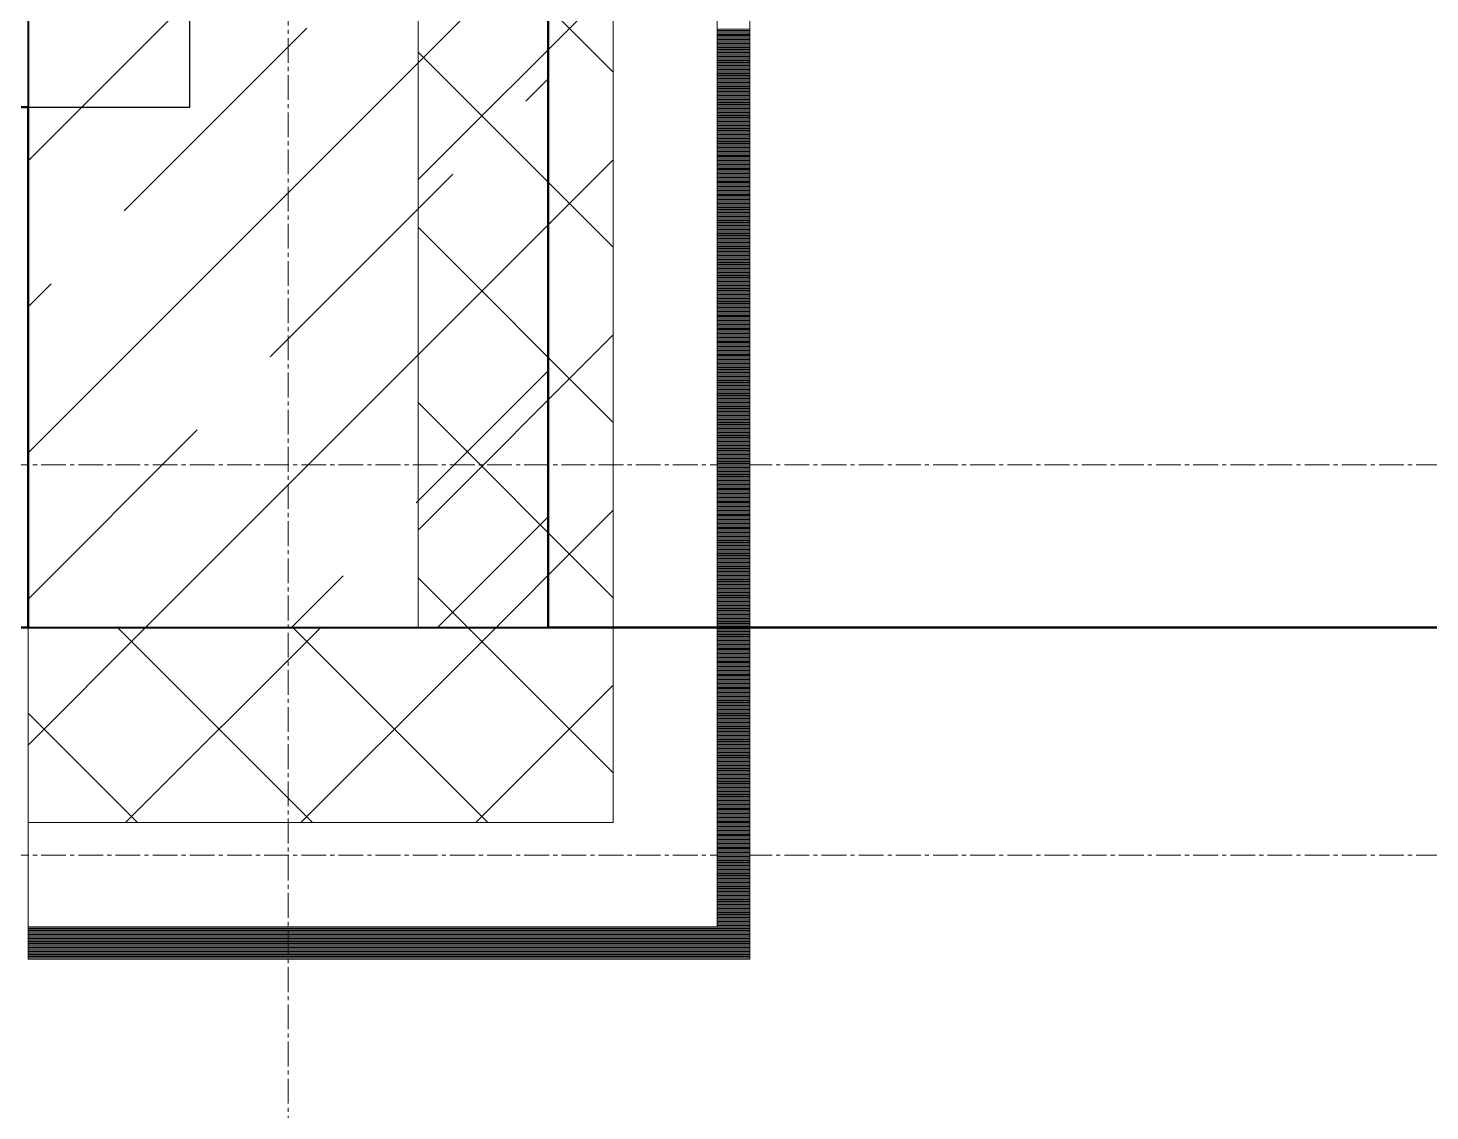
# Model space of a CAD drawing. Header units: millimetres. Extents: x -231292 to 573618, y -153144 to 564035.
# Drawn here: x 36283 to 37361, y -94142 to -93309 of the extents above; entities that cross this region are included whole.
import ezdxf

# ---------------------------------------------------------------- set-up
doc = ezdxf.new("R2010")
doc.units = ezdxf.units.MM
doc.linetypes.add('CENTER2', pattern=[28.575, 19.05, -3.175, 3.175, -3.175])
doc.linetypes.add('HIDDEN2', pattern=[4.7625, 3.175, -1.5875])
doc.layers.get('0').update_dxf_attribs({"color": 250})
for name, color, linetype, lineweight in [('АР_Колонны', 250, 'Continuous', 35), ('АР_Стены ЖБ', 250, 'Continuous', 35), ('АР_Тонкая', 250, 'Continuous', 5), ('АР_Утеплитель', 250, 'Continuous', 0), ('АР_Штриховка', 250, 'Continuous', 0), ('РД_Оси_100', 250, 'Continuous', 0)]:
    doc.layers.add(name, color=color, linetype=linetype, lineweight=lineweight)
doc.layers.add('КР_Балки-0.5', color=60, linetype='Continuous', lineweight=50, plot=False)

# ---------------------------------------------------------------- blocks, each defined once
blk = doc.blocks.new('оси_рен')
at = {"layer": 'РД_Оси_100', "color": 251, "linetype": 'CENTER2', "true_color": 0x636466}
blk.add_line((1223252.916, 135558.25), (1223252.916, 223268.25), dxfattribs=at)
for points in [[(1241712.916, 191113.25), (1190197.958, 191113.25), (1189697.958, 191263.25)], [(1241712.916, 190813.25), (1190197.958, 190813.25), (1189697.958, 190663.25)]]:
    blk.add_lwpolyline(points, dxfattribs=at)

msp = doc.modelspace()

# ---------------------------------------------------------------- linework, layer by layer
at = {"lineweight": -3}
msp.add_lwpolyline([(21783.458, -93370.275), (36407.809, -93370.275), (36407.809, -76377.472), (21783.458, -76377.472)], close=True, dxfattribs=at)
at = {"layer": 'АР_Колонны', "color": 18, "linetype": 'HIDDEN2', "lineweight": 25, "true_color": 0x000000}
for p, q in [((36283.458, -93770.283), (36283.458, -93270.283)), ((36683.458, -93270.283), (36683.458, -93770.283)), ((36683.458, -93770.283), (36283.458, -93770.283))]:
    msp.add_line(p, q, dxfattribs=at)
at = {"layer": 'АР_Колонны', "color": 18, "linetype": 'Continuous', "lineweight": 30, "true_color": 0x000000}
for p, q in [((36283.458, -93270.283), (36283.458, -93770.283)), ((36683.458, -93770.283), (36683.458, -93270.283)), ((36283.458, -93770.283), (36683.458, -93770.283))]:
    msp.add_line(p, q, dxfattribs=at)
at = {"layer": 'АР_Стены ЖБ', "color": 18, "linetype": 'Continuous', "lineweight": 40, "true_color": 0x000000}
for p, q in [((36283.458, -93270.283), (36283.458, -93770.283)), ((36683.458, -93770.283), (36683.458, -93270.283)), ((36283.458, -93770.283), (36683.458, -93770.283))]:
    msp.add_line(p, q, dxfattribs=at)
at = {"layer": 'АР_Тонкая', "color": 18, "linetype": 'Continuous', "lineweight": 5, "true_color": 0x000000}
for p, q in [((36733.458, -91395.283), (36733.458, -93920.283)), ((36813.458, -94000.283), (36813.458, -91475.283)), ((36813.458, -91475.283), (36813.458, -94000.283)), ((36838.458, -94025.283), (36838.458, -91500.283)), ((36733.458, -93920.283), (36283.458, -93920.283)), ((36283.458, -93920.283), (36283.458, -94000.283)), ((36283.458, -94000.283), (36813.458, -94000.283)), ((36813.458, -94000.283), (36283.458, -94000.283)), ((36283.458, -94000.283), (36283.458, -94025.283)), ((36283.458, -94025.283), (36838.458, -94025.283))]:
    msp.add_line(p, q, dxfattribs=at)
at = {"layer": 'АР_Утеплитель', "color": 18, "linetype": 'Continuous', "lineweight": 0, "true_color": 0x000000}
for p, q in [((36583.458, -91245.283), (36583.458, -93770.283)), ((36733.458, -93920.283), (36733.458, -91395.283)), ((36583.458, -93770.283), (36283.458, -93770.283)), ((36283.458, -93770.283), (36283.458, -93920.283)), ((36283.458, -93920.283), (36733.458, -93920.283))]:
    msp.add_line(p, q, dxfattribs=at)
at = {"layer": 'АР_Штриховка', "color": 18, "linetype": 'Continuous', "lineweight": 0, "true_color": 0x000000}
for p, q in [((36733.458, -93343.221), (36583.458, -93193.221)), ((36583.458, -93425.907), (36733.458, -93275.907)), ((36813.458, -93310.283), (36838.458, -93310.283)), ((36813.458, -93311.283), (36838.458, -93311.283)), ((36813.458, -93312.283), (36838.458, -93312.283)), ((36813.458, -93313.283), (36838.458, -93313.283)), ((36813.458, -93314.283), (36838.458, -93314.283)), ((36813.458, -93315.283), (36838.458, -93315.283)), ((36813.458, -93316.283), (36838.458, -93316.283)), ((36813.458, -93317.283), (36838.458, -93317.283)), ((36813.458, -93318.283), (36838.458, -93318.283)), ((36813.458, -93319.283), (36838.458, -93319.283)), ((36813.458, -93320.283), (36838.458, -93320.283)), ((36733.458, -93477.924), (36583.458, -93327.924)), ((36813.458, -93321.283), (36838.458, -93321.283)), ((36813.458, -93322.283), (36838.458, -93322.283)), ((36813.458, -93323.283), (36838.458, -93323.283)), ((36813.458, -93324.283), (36838.458, -93324.283)), ((36813.458, -93325.283), (36838.458, -93325.283)), ((36813.458, -93326.283), (36838.458, -93326.283)), ((36813.458, -93327.283), (36838.458, -93327.283)), ((36813.458, -93328.283), (36838.458, -93328.283)), ((36813.458, -93329.283), (36838.458, -93329.283)), ((36813.458, -93330.283), (36838.458, -93330.283)), ((36813.458, -93331.283), (36838.458, -93331.283)), ((36813.458, -93332.283), (36838.458, -93332.283)), ((36813.458, -93333.283), (36838.458, -93333.283)), ((36813.458, -93334.283), (36838.458, -93334.283)), ((36813.458, -93335.283), (36838.458, -93335.283)), ((36813.458, -93336.283), (36838.458, -93336.283)), ((36813.458, -93337.283), (36838.458, -93337.283)), ((36813.458, -93338.283), (36838.458, -93338.283)), ((36813.458, -93339.283), (36838.458, -93339.283)), ((36813.458, -93340.283), (36838.458, -93340.283)), ((36813.458, -93341.283), (36838.458, -93341.283)), ((36813.458, -93342.283), (36838.458, -93342.283)), ((36813.458, -93343.283), (36838.458, -93343.283)), ((36813.458, -93344.283), (36838.458, -93344.283)), ((36813.458, -93345.283), (36838.458, -93345.283)), ((36813.458, -93346.283), (36838.458, -93346.283)), ((36813.458, -93347.283), (36838.458, -93347.283)), ((36813.458, -93348.283), (36838.458, -93348.283)), ((36813.458, -93349.283), (36838.458, -93349.283)), ((36813.458, -93350.283), (36838.458, -93350.283)), ((36813.458, -93351.283), (36838.458, -93351.283)), ((36813.458, -93352.283), (36838.458, -93352.283)), ((36813.458, -93353.283), (36838.458, -93353.283)), ((36813.458, -93354.283), (36838.458, -93354.283)), ((36813.458, -93355.283), (36838.458, -93355.283)), ((36813.458, -93356.283), (36838.458, -93356.283)), ((36813.458, -93357.283), (36838.458, -93357.283)), ((36813.458, -93358.283), (36838.458, -93358.283)), ((36813.458, -93359.283), (36838.458, -93359.283)), ((36813.458, -93360.283), (36838.458, -93360.283)), ((36813.458, -93361.283), (36838.458, -93361.283)), ((36813.458, -93362.283), (36838.458, -93362.283)), ((36813.458, -93363.283), (36838.458, -93363.283)), ((36813.458, -93364.283), (36838.458, -93364.283)), ((36813.458, -93365.283), (36838.458, -93365.283)), ((36813.458, -93366.283), (36838.458, -93366.283)), ((36813.458, -93367.283), (36838.458, -93367.283)), ((36813.458, -93368.283), (36838.458, -93368.283)), ((36813.458, -93369.283), (36838.458, -93369.283)), ((36813.458, -93370.283), (36838.458, -93370.283)), ((36813.458, -93371.283), (36838.458, -93371.283)), ((36813.458, -93372.283), (36838.458, -93372.283)), ((36813.458, -93373.283), (36838.458, -93373.283)), ((36813.458, -93374.283), (36838.458, -93374.283)), ((36813.458, -93375.283), (36838.458, -93375.283)), ((36813.458, -93376.283), (36838.458, -93376.283)), ((36813.458, -93377.283), (36838.458, -93377.283)), ((36813.458, -93378.283), (36838.458, -93378.283)), ((36813.458, -93379.283), (36838.458, -93379.283)), ((36813.458, -93380.283), (36838.458, -93380.283)), ((36813.458, -93381.283), (36838.458, -93381.283)), ((36813.458, -93382.283), (36838.458, -93382.283)), ((36813.458, -93383.283), (36838.458, -93383.283)), ((36813.458, -93384.283), (36838.458, -93384.283)), ((36813.458, -93385.283), (36838.458, -93385.283)), ((36813.458, -93386.283), (36838.458, -93386.283)), ((36813.458, -93387.283), (36838.458, -93387.283)), ((36813.458, -93388.283), (36838.458, -93388.283)), ((36813.458, -93389.283), (36838.458, -93389.283)), ((36813.458, -93390.283), (36838.458, -93390.283)), ((36813.458, -93391.283), (36838.458, -93391.283)), ((36813.458, -93392.283), (36838.458, -93392.283)), ((36813.458, -93393.283), (36838.458, -93393.283)), ((36813.458, -93394.283), (36838.458, -93394.283)), ((36813.458, -93395.283), (36838.458, -93395.283)), ((36813.458, -93396.283), (36838.458, -93396.283)), ((36813.458, -93397.283), (36838.458, -93397.283)), ((36813.458, -93398.283), (36838.458, -93398.283)), ((36813.458, -93399.283), (36838.458, -93399.283)), ((36813.458, -93400.283), (36838.458, -93400.283)), ((36813.458, -93401.283), (36838.458, -93401.283)), ((36813.458, -93402.283), (36838.458, -93402.283)), ((36813.458, -93403.283), (36838.458, -93403.283)), ((36813.458, -93404.283), (36838.458, -93404.283)), ((36813.458, -93405.283), (36838.458, -93405.283)), ((36813.458, -93406.283), (36838.458, -93406.283)), ((36583.458, -93560.611), (36733.458, -93410.611)), ((36813.458, -93407.283), (36838.458, -93407.283)), ((36813.458, -93408.283), (36838.458, -93408.283)), ((36813.458, -93409.283), (36838.458, -93409.283)), ((36813.458, -93410.283), (36838.458, -93410.283)), ((36813.458, -93411.283), (36838.458, -93411.283)), ((36813.458, -93412.283), (36838.458, -93412.283)), ((36813.458, -93413.283), (36838.458, -93413.283)), ((36813.458, -93414.283), (36838.458, -93414.283)), ((36813.458, -93415.283), (36838.458, -93415.283)), ((36813.458, -93416.283), (36838.458, -93416.283)), ((36813.458, -93417.283), (36838.458, -93417.283)), ((36813.458, -93418.283), (36838.458, -93418.283)), ((36813.458, -93419.283), (36838.458, -93419.283)), ((36813.458, -93420.283), (36838.458, -93420.283)), ((36813.458, -93421.283), (36838.458, -93421.283)), ((36813.458, -93422.283), (36838.458, -93422.283)), ((36813.458, -93423.283), (36838.458, -93423.283)), ((36813.458, -93424.283), (36838.458, -93424.283)), ((36813.458, -93425.283), (36838.458, -93425.283)), ((36813.458, -93426.283), (36838.458, -93426.283)), ((36813.458, -93427.283), (36838.458, -93427.283)), ((36813.458, -93428.283), (36838.458, -93428.283)), ((36813.458, -93429.283), (36838.458, -93429.283)), ((36813.458, -93430.283), (36838.458, -93430.283)), ((36813.458, -93431.283), (36838.458, -93431.283)), ((36813.458, -93432.283), (36838.458, -93432.283)), ((36813.458, -93433.283), (36838.458, -93433.283)), ((36813.458, -93434.283), (36838.458, -93434.283)), ((36813.458, -93435.283), (36838.458, -93435.283)), ((36813.458, -93436.283), (36838.458, -93436.283)), ((36813.458, -93437.283), (36838.458, -93437.283)), ((36813.458, -93438.283), (36838.458, -93438.283)), ((36813.458, -93439.283), (36838.458, -93439.283)), ((36813.458, -93440.283), (36838.458, -93440.283)), ((36813.458, -93441.283), (36838.458, -93441.283)), ((36813.458, -93442.283), (36838.458, -93442.283)), ((36813.458, -93443.283), (36838.458, -93443.283)), ((36813.458, -93444.283), (36838.458, -93444.283)), ((36813.458, -93445.283), (36838.458, -93445.283)), ((36813.458, -93446.283), (36838.458, -93446.283)), ((36813.458, -93447.283), (36838.458, -93447.283)), ((36813.458, -93448.283), (36838.458, -93448.283)), ((36813.458, -93449.283), (36838.458, -93449.283)), ((36813.458, -93450.283), (36838.458, -93450.283)), ((36813.458, -93451.283), (36838.458, -93451.283)), ((36813.458, -93452.283), (36838.458, -93452.283)), ((36813.458, -93453.283), (36838.458, -93453.283)), ((36813.458, -93454.283), (36838.458, -93454.283)), ((36813.458, -93455.283), (36838.458, -93455.283)), ((36813.458, -93456.283), (36838.458, -93456.283)), ((36813.458, -93457.283), (36838.458, -93457.283)), ((36813.458, -93458.283), (36838.458, -93458.283)), ((36813.458, -93459.283), (36838.458, -93459.283)), ((36813.458, -93460.283), (36838.458, -93460.283)), ((36733.458, -93612.628), (36583.458, -93462.628)), ((36813.458, -93461.283), (36838.458, -93461.283)), ((36813.458, -93462.283), (36838.458, -93462.283)), ((36813.458, -93463.283), (36838.458, -93463.283)), ((36813.458, -93464.283), (36838.458, -93464.283)), ((36813.458, -93465.283), (36838.458, -93465.283)), ((36813.458, -93466.283), (36838.458, -93466.283)), ((36813.458, -93467.283), (36838.458, -93467.283)), ((36813.458, -93468.283), (36838.458, -93468.283)), ((36813.458, -93469.283), (36838.458, -93469.283)), ((36813.458, -93470.283), (36838.458, -93470.283)), ((36813.458, -93471.283), (36838.458, -93471.283)), ((36813.458, -93472.283), (36838.458, -93472.283)), ((36813.458, -93473.283), (36838.458, -93473.283)), ((36813.458, -93474.283), (36838.458, -93474.283)), ((36813.458, -93475.283), (36838.458, -93475.283)), ((36813.458, -93476.283), (36838.458, -93476.283)), ((36813.458, -93477.283), (36838.458, -93477.283)), ((36813.458, -93478.283), (36838.458, -93478.283)), ((36813.458, -93479.283), (36838.458, -93479.283)), ((36813.458, -93480.283), (36838.458, -93480.283)), ((36813.458, -93481.283), (36838.458, -93481.283)), ((36813.458, -93482.283), (36838.458, -93482.283)), ((36813.458, -93483.283), (36838.458, -93483.283)), ((36813.458, -93484.283), (36838.458, -93484.283)), ((36813.458, -93485.283), (36838.458, -93485.283)), ((36813.458, -93486.283), (36838.458, -93486.283)), ((36813.458, -93487.283), (36838.458, -93487.283)), ((36813.458, -93488.283), (36838.458, -93488.283)), ((36813.458, -93489.283), (36838.458, -93489.283)), ((36813.458, -93490.283), (36838.458, -93490.283)), ((36813.458, -93491.283), (36838.458, -93491.283)), ((36813.458, -93492.283), (36838.458, -93492.283)), ((36813.458, -93493.283), (36838.458, -93493.283)), ((36813.458, -93494.283), (36838.458, -93494.283)), ((36813.458, -93495.283), (36838.458, -93495.283)), ((36813.458, -93496.283), (36838.458, -93496.283)), ((36813.458, -93497.283), (36838.458, -93497.283)), ((36813.458, -93498.283), (36838.458, -93498.283)), ((36813.458, -93499.283), (36838.458, -93499.283)), ((36813.458, -93500.283), (36838.458, -93500.283)), ((36813.458, -93501.283), (36838.458, -93501.283)), ((36813.458, -93502.283), (36838.458, -93502.283)), ((36813.458, -93503.283), (36838.458, -93503.283)), ((36813.458, -93504.283), (36838.458, -93504.283)), ((36813.458, -93505.283), (36838.458, -93505.283)), ((36813.458, -93506.283), (36838.458, -93506.283)), ((36813.458, -93507.283), (36838.458, -93507.283)), ((36813.458, -93508.283), (36838.458, -93508.283)), ((36813.458, -93509.283), (36838.458, -93509.283)), ((36813.458, -93510.283), (36838.458, -93510.283)), ((36813.458, -93511.283), (36838.458, -93511.283)), ((36813.458, -93512.283), (36838.458, -93512.283)), ((36813.458, -93513.283), (36838.458, -93513.283)), ((36813.458, -93514.283), (36838.458, -93514.283)), ((36813.458, -93515.283), (36838.458, -93515.283)), ((36813.458, -93516.283), (36838.458, -93516.283)), ((36813.458, -93517.283), (36838.458, -93517.283)), ((36813.458, -93518.283), (36838.458, -93518.283)), ((36813.458, -93519.283), (36838.458, -93519.283)), ((36813.458, -93520.283), (36838.458, -93520.283)), ((36813.458, -93521.283), (36838.458, -93521.283)), ((36813.458, -93522.283), (36838.458, -93522.283)), ((36813.458, -93523.283), (36838.458, -93523.283)), ((36813.458, -93524.283), (36838.458, -93524.283)), ((36813.458, -93525.283), (36838.458, -93525.283)), ((36813.458, -93526.283), (36838.458, -93526.283)), ((36813.458, -93527.283), (36838.458, -93527.283)), ((36813.458, -93528.283), (36838.458, -93528.283)), ((36813.458, -93529.283), (36838.458, -93529.283)), ((36813.458, -93530.283), (36838.458, -93530.283)), ((36813.458, -93531.283), (36838.458, -93531.283)), ((36813.458, -93532.283), (36838.458, -93532.283)), ((36813.458, -93533.283), (36838.458, -93533.283)), ((36813.458, -93534.283), (36838.458, -93534.283)), ((36813.458, -93535.283), (36838.458, -93535.283)), ((36813.458, -93536.283), (36838.458, -93536.283)), ((36583.458, -93695.315), (36733.458, -93545.315)), ((36813.458, -93537.283), (36838.458, -93537.283)), ((36813.458, -93538.283), (36838.458, -93538.283)), ((36813.458, -93539.283), (36838.458, -93539.283)), ((36813.458, -93540.283), (36838.458, -93540.283)), ((36813.458, -93541.283), (36838.458, -93541.283)), ((36813.458, -93542.283), (36838.458, -93542.283)), ((36813.458, -93543.283), (36838.458, -93543.283)), ((36813.458, -93544.283), (36838.458, -93544.283)), ((36813.458, -93545.283), (36838.458, -93545.283)), ((36813.458, -93546.283), (36838.458, -93546.283)), ((36813.458, -93547.283), (36838.458, -93547.283)), ((36813.458, -93548.283), (36838.458, -93548.283)), ((36813.458, -93549.283), (36838.458, -93549.283)), ((36813.458, -93550.283), (36838.458, -93550.283)), ((36813.458, -93551.283), (36838.458, -93551.283)), ((36813.458, -93552.283), (36838.458, -93552.283)), ((36813.458, -93553.283), (36838.458, -93553.283)), ((36813.458, -93554.283), (36838.458, -93554.283)), ((36813.458, -93555.283), (36838.458, -93555.283)), ((36813.458, -93556.283), (36838.458, -93556.283)), ((36813.458, -93557.283), (36838.458, -93557.283)), ((36813.458, -93558.283), (36838.458, -93558.283)), ((36813.458, -93559.283), (36838.458, -93559.283)), ((36813.458, -93560.283), (36838.458, -93560.283)), ((36813.458, -93561.283), (36838.458, -93561.283)), ((36813.458, -93562.283), (36838.458, -93562.283)), ((36813.458, -93563.283), (36838.458, -93563.283)), ((36813.458, -93564.283), (36838.458, -93564.283)), ((36813.458, -93565.283), (36838.458, -93565.283)), ((36813.458, -93566.283), (36838.458, -93566.283)), ((36813.458, -93567.283), (36838.458, -93567.283)), ((36813.458, -93568.283), (36838.458, -93568.283)), ((36813.458, -93569.283), (36838.458, -93569.283)), ((36813.458, -93570.283), (36838.458, -93570.283)), ((36813.458, -93571.283), (36838.458, -93571.283)), ((36813.458, -93572.283), (36838.458, -93572.283)), ((36813.458, -93573.283), (36838.458, -93573.283)), ((36813.458, -93574.283), (36838.458, -93574.283)), ((36813.458, -93575.283), (36838.458, -93575.283)), ((36813.458, -93576.283), (36838.458, -93576.283)), ((36813.458, -93577.283), (36838.458, -93577.283)), ((36813.458, -93578.283), (36838.458, -93578.283)), ((36813.458, -93579.283), (36838.458, -93579.283)), ((36813.458, -93580.283), (36838.458, -93580.283)), ((36813.458, -93581.283), (36838.458, -93581.283)), ((36813.458, -93582.283), (36838.458, -93582.283)), ((36813.458, -93583.283), (36838.458, -93583.283)), ((36813.458, -93584.283), (36838.458, -93584.283)), ((36813.458, -93585.283), (36838.458, -93585.283)), ((36813.458, -93586.283), (36838.458, -93586.283)), ((36813.458, -93587.283), (36838.458, -93587.283)), ((36813.458, -93588.283), (36838.458, -93588.283)), ((36813.458, -93589.283), (36838.458, -93589.283)), ((36813.458, -93590.283), (36838.458, -93590.283)), ((36733.458, -93747.332), (36583.458, -93597.332)), ((36813.458, -93591.283), (36838.458, -93591.283)), ((36813.458, -93592.283), (36838.458, -93592.283)), ((36813.458, -93593.283), (36838.458, -93593.283)), ((36813.458, -93594.283), (36838.458, -93594.283)), ((36813.458, -93595.283), (36838.458, -93595.283)), ((36813.458, -93596.283), (36838.458, -93596.283)), ((36813.458, -93597.283), (36838.458, -93597.283)), ((36813.458, -93598.283), (36838.458, -93598.283)), ((36813.458, -93599.283), (36838.458, -93599.283)), ((36813.458, -93600.283), (36838.458, -93600.283)), ((36813.458, -93601.283), (36838.458, -93601.283)), ((36813.458, -93602.283), (36838.458, -93602.283)), ((36813.458, -93603.283), (36838.458, -93603.283)), ((36813.458, -93604.283), (36838.458, -93604.283)), ((36813.458, -93605.283), (36838.458, -93605.283)), ((36813.458, -93606.283), (36838.458, -93606.283)), ((36813.458, -93607.283), (36838.458, -93607.283)), ((36813.458, -93608.283), (36838.458, -93608.283)), ((36813.458, -93609.283), (36838.458, -93609.283)), ((36813.458, -93610.283), (36838.458, -93610.283)), ((36813.458, -93611.283), (36838.458, -93611.283)), ((36813.458, -93612.283), (36838.458, -93612.283)), ((36813.458, -93613.283), (36838.458, -93613.283)), ((36813.458, -93614.283), (36838.458, -93614.283)), ((36813.458, -93615.283), (36838.458, -93615.283)), ((36813.458, -93616.283), (36838.458, -93616.283)), ((36813.458, -93617.283), (36838.458, -93617.283)), ((36813.458, -93618.283), (36838.458, -93618.283)), ((36813.458, -93619.283), (36838.458, -93619.283)), ((36813.458, -93620.283), (36838.458, -93620.283)), ((36813.458, -93621.283), (36838.458, -93621.283)), ((36813.458, -93622.283), (36838.458, -93622.283)), ((36813.458, -93623.283), (36838.458, -93623.283)), ((36813.458, -93624.283), (36838.458, -93624.283)), ((36813.458, -93625.283), (36838.458, -93625.283)), ((36813.458, -93626.283), (36838.458, -93626.283)), ((36813.458, -93627.283), (36838.458, -93627.283)), ((36813.458, -93628.283), (36838.458, -93628.283)), ((36813.458, -93629.283), (36838.458, -93629.283)), ((36813.458, -93630.283), (36838.458, -93630.283)), ((36813.458, -93631.283), (36838.458, -93631.283)), ((36813.458, -93632.283), (36838.458, -93632.283)), ((36813.458, -93633.283), (36838.458, -93633.283)), ((36813.458, -93634.283), (36838.458, -93634.283)), ((36813.458, -93635.283), (36838.458, -93635.283)), ((36813.458, -93636.283), (36838.458, -93636.283)), ((36813.458, -93637.283), (36838.458, -93637.283)), ((36813.458, -93638.283), (36838.458, -93638.283)), ((36813.458, -93639.283), (36838.458, -93639.283)), ((36813.458, -93640.283), (36838.458, -93640.283)), ((36813.458, -93641.283), (36838.458, -93641.283)), ((36813.458, -93642.283), (36838.458, -93642.283)), ((36813.458, -93643.283), (36838.458, -93643.283)), ((36813.458, -93644.283), (36838.458, -93644.283)), ((36813.458, -93645.283), (36838.458, -93645.283)), ((36813.458, -93646.283), (36838.458, -93646.283)), ((36813.458, -93647.283), (36838.458, -93647.283)), ((36813.458, -93648.283), (36838.458, -93648.283)), ((36813.458, -93649.283), (36838.458, -93649.283)), ((36813.458, -93650.283), (36838.458, -93650.283)), ((36813.458, -93651.283), (36838.458, -93651.283)), ((36813.458, -93652.283), (36838.458, -93652.283)), ((36813.458, -93653.283), (36838.458, -93653.283)), ((36813.458, -93654.283), (36838.458, -93654.283)), ((36813.458, -93655.283), (36838.458, -93655.283)), ((36813.458, -93656.283), (36838.458, -93656.283)), ((36813.458, -93657.283), (36838.458, -93657.283)), ((36813.458, -93658.283), (36838.458, -93658.283)), ((36813.458, -93659.283), (36838.458, -93659.283)), ((36813.458, -93660.283), (36838.458, -93660.283)), ((36813.458, -93661.283), (36838.458, -93661.283)), ((36813.458, -93662.283), (36838.458, -93662.283)), ((36813.458, -93663.283), (36838.458, -93663.283)), ((36813.458, -93664.283), (36838.458, -93664.283)), ((36813.458, -93665.283), (36838.458, -93665.283)), ((36813.458, -93666.283), (36838.458, -93666.283)), ((36813.458, -93667.283), (36838.458, -93667.283)), ((36813.458, -93668.283), (36838.458, -93668.283)), ((36813.458, -93669.283), (36838.458, -93669.283)), ((36813.458, -93670.283), (36838.458, -93670.283)), ((36813.458, -93671.283), (36838.458, -93671.283)), ((36813.458, -93672.283), (36838.458, -93672.283)), ((36813.458, -93673.283), (36838.458, -93673.283)), ((36813.458, -93674.283), (36838.458, -93674.283)), ((36813.458, -93675.283), (36838.458, -93675.283)), ((36813.458, -93676.283), (36838.458, -93676.283)), ((36613.326, -93800.151), (36733.458, -93680.019)), ((36813.458, -93677.283), (36838.458, -93677.283)), ((36813.458, -93678.283), (36838.458, -93678.283)), ((36813.458, -93679.283), (36838.458, -93679.283)), ((36813.458, -93680.283), (36838.458, -93680.283)), ((36813.458, -93681.283), (36838.458, -93681.283)), ((36813.458, -93682.283), (36838.458, -93682.283)), ((36813.458, -93683.283), (36838.458, -93683.283)), ((36813.458, -93684.283), (36838.458, -93684.283)), ((36813.458, -93685.283), (36838.458, -93685.283)), ((36813.458, -93686.283), (36838.458, -93686.283)), ((36813.458, -93687.283), (36838.458, -93687.283)), ((36813.458, -93688.283), (36838.458, -93688.283)), ((36813.458, -93689.283), (36838.458, -93689.283)), ((36813.458, -93690.283), (36838.458, -93690.283)), ((36813.458, -93691.283), (36838.458, -93691.283)), ((36813.458, -93692.283), (36838.458, -93692.283)), ((36813.458, -93693.283), (36838.458, -93693.283)), ((36813.458, -93694.283), (36838.458, -93694.283)), ((36813.458, -93695.283), (36838.458, -93695.283)), ((36813.458, -93696.283), (36838.458, -93696.283)), ((36813.458, -93697.283), (36838.458, -93697.283)), ((36813.458, -93698.283), (36838.458, -93698.283)), ((36813.458, -93699.283), (36838.458, -93699.283)), ((36813.458, -93700.283), (36838.458, -93700.283)), ((36813.458, -93701.283), (36838.458, -93701.283)), ((36813.458, -93702.283), (36838.458, -93702.283)), ((36813.458, -93703.283), (36838.458, -93703.283)), ((36813.458, -93704.283), (36838.458, -93704.283)), ((36813.458, -93705.283), (36838.458, -93705.283)), ((36813.458, -93706.283), (36838.458, -93706.283)), ((36813.458, -93707.283), (36838.458, -93707.283)), ((36813.458, -93708.283), (36838.458, -93708.283)), ((36813.458, -93709.283), (36838.458, -93709.283)), ((36813.458, -93710.283), (36838.458, -93710.283)), ((36813.458, -93711.283), (36838.458, -93711.283)), ((36813.458, -93712.283), (36838.458, -93712.283)), ((36813.458, -93713.283), (36838.458, -93713.283)), ((36813.458, -93714.283), (36838.458, -93714.283)), ((36813.458, -93715.283), (36838.458, -93715.283)), ((36813.458, -93716.283), (36838.458, -93716.283)), ((36813.458, -93717.283), (36838.458, -93717.283)), ((36813.458, -93718.283), (36838.458, -93718.283)), ((36813.458, -93719.283), (36838.458, -93719.283)), ((36813.458, -93720.283), (36838.458, -93720.283)), ((36813.458, -93721.283), (36838.458, -93721.283)), ((36813.458, -93722.283), (36838.458, -93722.283)), ((36813.458, -93723.283), (36838.458, -93723.283)), ((36813.458, -93724.283), (36838.458, -93724.283)), ((36813.458, -93725.283), (36838.458, -93725.283)), ((36813.458, -93726.283), (36838.458, -93726.283)), ((36813.458, -93727.283), (36838.458, -93727.283)), ((36813.458, -93728.283), (36838.458, -93728.283)), ((36813.458, -93729.283), (36838.458, -93729.283)), ((36813.458, -93730.283), (36838.458, -93730.283)), ((36733.458, -93882.036), (36583.458, -93732.036)), ((36813.458, -93731.283), (36838.458, -93731.283)), ((36813.458, -93732.283), (36838.458, -93732.283)), ((36813.458, -93733.283), (36838.458, -93733.283)), ((36813.458, -93734.283), (36838.458, -93734.283)), ((36813.458, -93735.283), (36838.458, -93735.283)), ((36813.458, -93736.283), (36838.458, -93736.283)), ((36813.458, -93737.283), (36838.458, -93737.283)), ((36813.458, -93738.283), (36838.458, -93738.283)), ((36813.458, -93739.283), (36838.458, -93739.283)), ((36813.458, -93740.283), (36838.458, -93740.283)), ((36813.458, -93741.283), (36838.458, -93741.283)), ((36813.458, -93742.283), (36838.458, -93742.283)), ((36813.458, -93743.283), (36838.458, -93743.283)), ((36813.458, -93744.283), (36838.458, -93744.283)), ((36813.458, -93745.283), (36838.458, -93745.283)), ((36813.458, -93746.283), (36838.458, -93746.283)), ((36813.458, -93747.283), (36838.458, -93747.283)), ((36813.458, -93748.283), (36838.458, -93748.283)), ((36813.458, -93749.283), (36838.458, -93749.283)), ((36813.458, -93750.283), (36838.458, -93750.283)), ((36813.458, -93751.283), (36838.458, -93751.283)), ((36813.458, -93752.283), (36838.458, -93752.283)), ((36813.458, -93753.283), (36838.458, -93753.283)), ((36813.458, -93754.283), (36838.458, -93754.283)), ((36813.458, -93755.283), (36838.458, -93755.283)), ((36813.458, -93756.283), (36838.458, -93756.283)), ((36813.458, -93757.283), (36838.458, -93757.283)), ((36813.458, -93758.283), (36838.458, -93758.283)), ((36813.458, -93759.283), (36838.458, -93759.283)), ((36813.458, -93760.283), (36838.458, -93760.283)), ((36813.458, -93761.283), (36838.458, -93761.283)), ((36813.458, -93762.283), (36838.458, -93762.283)), ((36283.458, -93860.611), (36373.786, -93770.283)), ((36502.297, -93920.283), (36352.297, -93770.283)), ((36358.49, -93920.283), (36508.49, -93770.283)), ((36637.001, -93920.283), (36487.001, -93770.283)), ((36813.458, -93763.283), (36838.458, -93763.283)), ((36813.458, -93764.283), (36838.458, -93764.283)), ((36813.458, -93765.283), (36838.458, -93765.283)), ((36813.458, -93766.283), (36838.458, -93766.283)), ((36813.458, -93767.283), (36838.458, -93767.283)), ((36813.458, -93768.283), (36838.458, -93768.283)), ((36813.458, -93769.283), (36838.458, -93769.283)), ((36813.458, -93770.283), (36838.458, -93770.283)), ((36813.458, -93771.283), (36838.458, -93771.283)), ((36813.458, -93772.283), (36838.458, -93772.283)), ((36813.458, -93773.283), (36838.458, -93773.283)), ((36813.458, -93774.283), (36838.458, -93774.283)), ((36813.458, -93775.283), (36838.458, -93775.283)), ((36813.458, -93776.283), (36838.458, -93776.283)), ((36813.458, -93777.283), (36838.458, -93777.283)), ((36813.458, -93778.283), (36838.458, -93778.283)), ((36813.458, -93779.283), (36838.458, -93779.283)), ((36813.458, -93780.283), (36838.458, -93780.283)), ((36813.458, -93781.283), (36838.458, -93781.283)), ((36813.458, -93782.283), (36838.458, -93782.283)), ((36813.458, -93783.283), (36838.458, -93783.283)), ((36813.458, -93784.283), (36838.458, -93784.283)), ((36813.458, -93785.283), (36838.458, -93785.283)), ((36813.458, -93786.283), (36838.458, -93786.283)), ((36813.458, -93787.283), (36838.458, -93787.283)), ((36813.458, -93788.283), (36838.458, -93788.283)), ((36813.458, -93789.283), (36838.458, -93789.283)), ((36813.458, -93790.283), (36838.458, -93790.283)), ((36813.458, -93791.283), (36838.458, -93791.283)), ((36813.458, -93792.283), (36838.458, -93792.283)), ((36813.458, -93793.283), (36838.458, -93793.283)), ((36813.458, -93794.283), (36838.458, -93794.283)), ((36493.194, -93920.283), (36613.326, -93800.151)), ((36813.458, -93795.283), (36838.458, -93795.283)), ((36813.458, -93796.283), (36838.458, -93796.283)), ((36813.458, -93797.283), (36838.458, -93797.283)), ((36813.458, -93798.283), (36838.458, -93798.283)), ((36813.458, -93799.283), (36838.458, -93799.283)), ((36813.458, -93800.283), (36838.458, -93800.283)), ((36813.458, -93801.283), (36838.458, -93801.283)), ((36813.458, -93802.283), (36838.458, -93802.283)), ((36813.458, -93803.283), (36838.458, -93803.283)), ((36813.458, -93804.283), (36838.458, -93804.283)), ((36813.458, -93805.283), (36838.458, -93805.283)), ((36680.678, -93867.503), (36733.458, -93814.723)), ((36813.458, -93806.283), (36838.458, -93806.283)), ((36813.458, -93807.283), (36838.458, -93807.283)), ((36813.458, -93808.283), (36838.458, -93808.283)), ((36813.458, -93809.283), (36838.458, -93809.283)), ((36813.458, -93810.283), (36838.458, -93810.283)), ((36813.458, -93811.283), (36838.458, -93811.283)), ((36813.458, -93812.283), (36838.458, -93812.283)), ((36813.458, -93813.283), (36838.458, -93813.283)), ((36813.458, -93814.283), (36838.458, -93814.283)), ((36813.458, -93815.283), (36838.458, -93815.283)), ((36813.458, -93816.283), (36838.458, -93816.283)), ((36813.458, -93817.283), (36838.458, -93817.283)), ((36813.458, -93818.283), (36838.458, -93818.283)), ((36813.458, -93819.283), (36838.458, -93819.283)), ((36813.458, -93820.283), (36838.458, -93820.283)), ((36813.458, -93821.283), (36838.458, -93821.283)), ((36813.458, -93822.283), (36838.458, -93822.283)), ((36813.458, -93823.283), (36838.458, -93823.283)), ((36813.458, -93824.283), (36838.458, -93824.283)), ((36813.458, -93825.283), (36838.458, -93825.283)), ((36813.458, -93826.283), (36838.458, -93826.283)), ((36813.458, -93827.283), (36838.458, -93827.283)), ((36367.593, -93920.283), (36283.458, -93836.148)), ((36813.458, -93828.283), (36838.458, -93828.283)), ((36813.458, -93829.283), (36838.458, -93829.283)), ((36813.458, -93830.283), (36838.458, -93830.283)), ((36813.458, -93831.283), (36838.458, -93831.283)), ((36813.458, -93832.283), (36838.458, -93832.283)), ((36813.458, -93833.283), (36838.458, -93833.283)), ((36813.458, -93834.283), (36838.458, -93834.283)), ((36813.458, -93835.283), (36838.458, -93835.283)), ((36813.458, -93836.283), (36838.458, -93836.283)), ((36813.458, -93837.283), (36838.458, -93837.283)), ((36813.458, -93838.283), (36838.458, -93838.283)), ((36813.458, -93839.283), (36838.458, -93839.283)), ((36813.458, -93840.283), (36838.458, -93840.283)), ((36813.458, -93841.283), (36838.458, -93841.283)), ((36813.458, -93842.283), (36838.458, -93842.283)), ((36813.458, -93843.283), (36838.458, -93843.283)), ((36813.458, -93844.283), (36838.458, -93844.283)), ((36813.458, -93845.283), (36838.458, -93845.283)), ((36813.458, -93846.283), (36838.458, -93846.283)), ((36813.458, -93847.283), (36838.458, -93847.283)), ((36813.458, -93848.283), (36838.458, -93848.283)), ((36813.458, -93849.283), (36838.458, -93849.283)), ((36813.458, -93850.283), (36838.458, -93850.283)), ((36813.458, -93851.283), (36838.458, -93851.283)), ((36813.458, -93852.283), (36838.458, -93852.283)), ((36813.458, -93853.283), (36838.458, -93853.283)), ((36813.458, -93854.283), (36838.458, -93854.283)), ((36813.458, -93855.283), (36838.458, -93855.283)), ((36813.458, -93856.283), (36838.458, -93856.283)), ((36813.458, -93857.283), (36838.458, -93857.283)), ((36813.458, -93858.283), (36838.458, -93858.283)), ((36813.458, -93859.283), (36838.458, -93859.283)), ((36627.898, -93920.283), (36680.678, -93867.503)), ((36813.458, -93860.283), (36838.458, -93860.283)), ((36813.458, -93861.283), (36838.458, -93861.283)), ((36813.458, -93862.283), (36838.458, -93862.283)), ((36813.458, -93863.283), (36838.458, -93863.283)), ((36813.458, -93864.283), (36838.458, -93864.283)), ((36813.458, -93865.283), (36838.458, -93865.283)), ((36813.458, -93866.283), (36838.458, -93866.283)), ((36813.458, -93867.283), (36838.458, -93867.283)), ((36813.458, -93868.283), (36838.458, -93868.283)), ((36813.458, -93869.283), (36838.458, -93869.283)), ((36813.458, -93870.283), (36838.458, -93870.283)), ((36813.458, -93871.283), (36838.458, -93871.283)), ((36813.458, -93872.283), (36838.458, -93872.283)), ((36813.458, -93873.283), (36838.458, -93873.283)), ((36813.458, -93874.283), (36838.458, -93874.283)), ((36813.458, -93875.283), (36838.458, -93875.283)), ((36813.458, -93876.283), (36838.458, -93876.283)), ((36813.458, -93877.283), (36838.458, -93877.283)), ((36813.458, -93878.283), (36838.458, -93878.283)), ((36813.458, -93879.283), (36838.458, -93879.283)), ((36813.458, -93880.283), (36838.458, -93880.283)), ((36813.458, -93881.283), (36838.458, -93881.283)), ((36813.458, -93882.283), (36838.458, -93882.283)), ((36813.458, -93883.283), (36838.458, -93883.283)), ((36813.458, -93884.283), (36838.458, -93884.283)), ((36813.458, -93885.283), (36838.458, -93885.283)), ((36813.458, -93886.283), (36838.458, -93886.283)), ((36813.458, -93887.283), (36838.458, -93887.283)), ((36813.458, -93888.283), (36838.458, -93888.283)), ((36813.458, -93889.283), (36838.458, -93889.283)), ((36813.458, -93890.283), (36838.458, -93890.283)), ((36813.458, -93891.283), (36838.458, -93891.283)), ((36813.458, -93892.283), (36838.458, -93892.283)), ((36813.458, -93893.283), (36838.458, -93893.283)), ((36813.458, -93894.283), (36838.458, -93894.283)), ((36813.458, -93895.283), (36838.458, -93895.283)), ((36813.458, -93896.283), (36838.458, -93896.283)), ((36813.458, -93897.283), (36838.458, -93897.283)), ((36813.458, -93898.283), (36838.458, -93898.283)), ((36813.458, -93899.283), (36838.458, -93899.283)), ((36813.458, -93900.283), (36838.458, -93900.283)), ((36813.458, -93901.283), (36838.458, -93901.283)), ((36813.458, -93902.283), (36838.458, -93902.283)), ((36813.458, -93903.283), (36838.458, -93903.283)), ((36813.458, -93904.283), (36838.458, -93904.283)), ((36813.458, -93905.283), (36838.458, -93905.283)), ((36813.458, -93906.283), (36838.458, -93906.283)), ((36813.458, -93907.283), (36838.458, -93907.283)), ((36813.458, -93908.283), (36838.458, -93908.283)), ((36813.458, -93909.283), (36838.458, -93909.283)), ((36813.458, -93910.283), (36838.458, -93910.283)), ((36813.458, -93911.283), (36838.458, -93911.283)), ((36813.458, -93912.283), (36838.458, -93912.283)), ((36813.458, -93913.283), (36838.458, -93913.283)), ((36813.458, -93914.283), (36838.458, -93914.283)), ((36813.458, -93915.283), (36838.458, -93915.283)), ((36813.458, -93916.283), (36838.458, -93916.283)), ((36813.458, -93917.283), (36838.458, -93917.283)), ((36813.458, -93918.283), (36838.458, -93918.283)), ((36813.458, -93919.283), (36838.458, -93919.283)), ((36813.458, -93920.283), (36838.458, -93920.283)), ((36813.458, -93921.283), (36838.458, -93921.283)), ((36813.458, -93922.283), (36838.458, -93922.283)), ((36813.458, -93923.283), (36838.458, -93923.283)), ((36813.458, -93924.283), (36838.458, -93924.283)), ((36813.458, -93925.283), (36838.458, -93925.283)), ((36813.458, -93926.283), (36838.458, -93926.283)), ((36813.458, -93927.283), (36838.458, -93927.283)), ((36813.458, -93928.283), (36838.458, -93928.283)), ((36813.458, -93929.283), (36838.458, -93929.283)), ((36813.458, -93930.283), (36838.458, -93930.283)), ((36813.458, -93931.283), (36838.458, -93931.283)), ((36813.458, -93932.283), (36838.458, -93932.283)), ((36813.458, -93933.283), (36838.458, -93933.283)), ((36813.458, -93934.283), (36838.458, -93934.283)), ((36813.458, -93935.283), (36838.458, -93935.283)), ((36813.458, -93936.283), (36838.458, -93936.283)), ((36813.458, -93937.283), (36838.458, -93937.283)), ((36813.458, -93938.283), (36838.458, -93938.283)), ((36813.458, -93939.283), (36838.458, -93939.283)), ((36813.458, -93940.283), (36838.458, -93940.283)), ((36813.458, -93941.283), (36838.458, -93941.283)), ((36813.458, -93942.283), (36838.458, -93942.283)), ((36813.458, -93943.283), (36838.458, -93943.283)), ((36813.458, -93944.283), (36838.458, -93944.283)), ((36813.458, -93945.283), (36838.458, -93945.283)), ((36813.458, -93946.283), (36838.458, -93946.283)), ((36813.458, -93947.283), (36838.458, -93947.283)), ((36813.458, -93948.283), (36838.458, -93948.283)), ((36813.458, -93949.283), (36838.458, -93949.283)), ((36813.458, -93950.283), (36838.458, -93950.283)), ((36813.458, -93951.283), (36838.458, -93951.283)), ((36813.458, -93952.283), (36838.458, -93952.283)), ((36813.458, -93953.283), (36838.458, -93953.283)), ((36813.458, -93954.283), (36838.458, -93954.283)), ((36813.458, -93955.283), (36838.458, -93955.283)), ((36813.458, -93956.283), (36838.458, -93956.283)), ((36813.458, -93957.283), (36838.458, -93957.283)), ((36813.458, -93958.283), (36838.458, -93958.283)), ((36813.458, -93959.283), (36838.458, -93959.283)), ((36813.458, -93960.283), (36838.458, -93960.283)), ((36813.458, -93961.283), (36838.458, -93961.283)), ((36813.458, -93962.283), (36838.458, -93962.283)), ((36813.458, -93963.283), (36838.458, -93963.283)), ((36813.458, -93964.283), (36838.458, -93964.283)), ((36813.458, -93965.283), (36838.458, -93965.283)), ((36813.458, -93966.283), (36838.458, -93966.283)), ((36813.458, -93967.283), (36838.458, -93967.283)), ((36813.458, -93968.283), (36838.458, -93968.283)), ((36813.458, -93969.283), (36838.458, -93969.283)), ((36813.458, -93970.283), (36838.458, -93970.283)), ((36813.458, -93971.283), (36838.458, -93971.283)), ((36813.458, -93972.283), (36838.458, -93972.283)), ((36813.458, -93973.283), (36838.458, -93973.283)), ((36813.458, -93974.283), (36838.458, -93974.283)), ((36813.458, -93975.283), (36838.458, -93975.283)), ((36813.458, -93976.283), (36838.458, -93976.283)), ((36813.458, -93977.283), (36838.458, -93977.283)), ((36813.458, -93978.283), (36838.458, -93978.283)), ((36813.458, -93979.283), (36838.458, -93979.283)), ((36813.458, -93980.283), (36838.458, -93980.283)), ((36813.458, -93981.283), (36838.458, -93981.283)), ((36813.458, -93982.283), (36838.458, -93982.283)), ((36813.458, -93983.283), (36838.458, -93983.283)), ((36813.458, -93984.283), (36838.458, -93984.283)), ((36813.458, -93985.283), (36838.458, -93985.283)), ((36813.458, -93986.283), (36838.458, -93986.283)), ((36813.458, -93987.283), (36838.458, -93987.283)), ((36813.458, -93988.283), (36838.458, -93988.283)), ((36813.458, -93989.283), (36838.458, -93989.283)), ((36813.458, -93990.283), (36838.458, -93990.283)), ((36813.458, -93991.283), (36838.458, -93991.283)), ((36813.458, -93992.283), (36838.458, -93992.283)), ((36813.458, -93993.283), (36838.458, -93993.283)), ((36813.458, -93994.283), (36838.458, -93994.283)), ((36813.458, -93995.283), (36838.458, -93995.283)), ((36813.458, -93996.283), (36838.458, -93996.283)), ((36813.458, -93997.283), (36838.458, -93997.283)), ((36813.458, -93998.283), (36838.458, -93998.283)), ((36813.458, -93999.283), (36838.458, -93999.283)), ((36283.458, -94000.283), (36813.458, -94000.283)), ((36283.458, -94001.283), (36814.458, -94001.283)), ((36283.458, -94002.283), (36815.458, -94002.283)), ((36283.458, -94003.283), (36816.458, -94003.283)), ((36283.458, -94004.283), (36817.458, -94004.283)), ((36283.458, -94005.283), (36818.458, -94005.283)), ((36283.458, -94006.283), (36819.458, -94006.283)), ((36283.458, -94007.283), (36820.458, -94007.283)), ((36283.458, -94008.283), (36821.458, -94008.283)), ((36283.458, -94009.283), (36822.458, -94009.283)), ((36283.458, -94010.283), (36823.458, -94010.283)), ((36813.458, -94000.283), (36838.458, -94000.283)), ((36814.458, -94001.283), (36838.458, -94001.283)), ((36815.458, -94002.283), (36838.458, -94002.283)), ((36816.458, -94003.283), (36838.458, -94003.283)), ((36817.458, -94004.283), (36838.458, -94004.283)), ((36818.458, -94005.283), (36838.458, -94005.283)), ((36819.458, -94006.283), (36838.458, -94006.283)), ((36820.458, -94007.283), (36838.458, -94007.283)), ((36821.458, -94008.283), (36838.458, -94008.283)), ((36822.458, -94009.283), (36838.458, -94009.283)), ((36823.458, -94010.283), (36838.458, -94010.283)), ((36283.458, -94011.283), (36824.458, -94011.283)), ((36283.458, -94012.283), (36825.458, -94012.283)), ((36283.458, -94013.283), (36826.458, -94013.283)), ((36283.458, -94014.283), (36827.458, -94014.283)), ((36283.458, -94015.283), (36828.458, -94015.283)), ((36283.458, -94016.283), (36829.458, -94016.283)), ((36283.458, -94017.283), (36830.458, -94017.283)), ((36283.458, -94018.283), (36831.458, -94018.283)), ((36283.458, -94019.283), (36832.458, -94019.283)), ((36283.458, -94020.283), (36833.458, -94020.283)), ((36283.458, -94021.283), (36834.458, -94021.283)), ((36824.458, -94011.283), (36838.458, -94011.283)), ((36825.458, -94012.283), (36838.458, -94012.283)), ((36826.458, -94013.283), (36838.458, -94013.283)), ((36827.458, -94014.283), (36838.458, -94014.283)), ((36828.458, -94015.283), (36838.458, -94015.283)), ((36829.458, -94016.283), (36838.458, -94016.283)), ((36830.458, -94017.283), (36838.458, -94017.283)), ((36831.458, -94018.283), (36838.458, -94018.283)), ((36832.458, -94019.283), (36838.458, -94019.283)), ((36833.458, -94020.283), (36838.458, -94020.283)), ((36834.458, -94021.283), (36838.458, -94021.283)), ((36283.458, -94022.283), (36835.458, -94022.283)), ((36283.458, -94023.283), (36836.458, -94023.283)), ((36283.458, -94024.283), (36837.458, -94024.283)), ((36835.458, -94022.283), (36838.458, -94022.283)), ((36836.458, -94023.283), (36838.458, -94023.283)), ((36837.458, -94024.283), (36838.458, -94024.283))]:
    msp.add_line(p, q, dxfattribs=at)
at = {"layer": 'АР_Штриховка', "color": 18, "linetype": 'Continuous', "lineweight": 5, "true_color": 0x000000}
for p, q in [((36283.458, -93411.598), (36424.774, -93270.283)), ((36283.458, -93636.105), (36649.28, -93270.283)), ((36357.429, -93449.88), (36497.746, -93309.564)), ((36666.125, -93365.691), (36683.458, -93348.358)), ((36469.682, -93562.134), (36609.999, -93421.817)), ((36373.786, -93770.283), (36683.458, -93460.611)), ((36283.458, -93523.851), (36301.303, -93506.007)), ((36581.936, -93674.387), (36683.458, -93572.864)), ((36283.458, -93748.358), (36413.556, -93618.26)), ((36598.293, -93770.283), (36683.458, -93685.117)), ((36486.04, -93770.283), (36525.809, -93730.513))]:
    msp.add_line(p, q, dxfattribs=at)
at = {"layer": 'КР_Балки-0.5', "color": 18, "ltscale": 200, "true_color": 0x000000}
for p, q in [((36683.458, -93770.283), (36683.458, -93270.283)), ((36683.458, -93770.283), (36683.458, -93270.283)), ((21608.506, -93370.275), (36283.458, -93370.283)), ((21608.506, -93370.275), (36283.458, -93370.283)), ((36283.458, -93370.283), (36283.458, -93770.283)), ((36283.458, -93370.283), (36283.458, -93770.283)), ((36283.458, -93770.283), (21608.506, -93770.275)), ((36283.458, -93770.283), (21608.506, -93770.275)), ((54283.458, -93770.277), (36683.458, -93770.283)), ((54283.458, -93770.277), (36683.458, -93770.283))]:
    msp.add_line(p, q, dxfattribs=at)

# ---------------------------------------------------------------- block references
at = {"rotation": 359.999868838025}
msp.add_blockref('оси_рен', (-1186769.82, -284755.728), dxfattribs=at)

doc.saveas('drawing.dxf')
